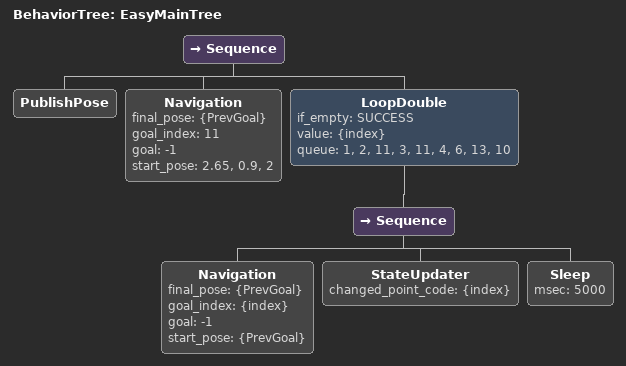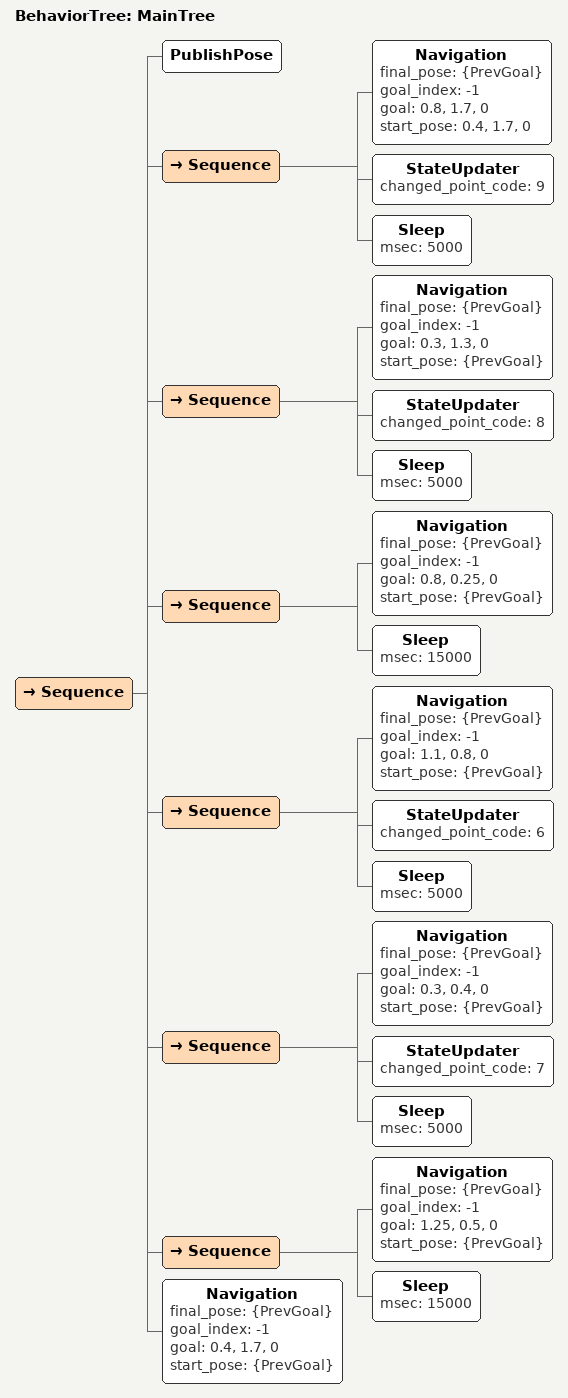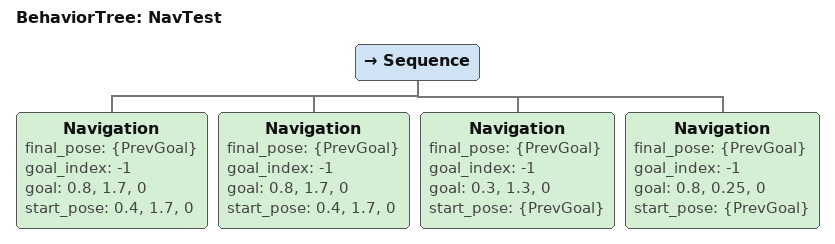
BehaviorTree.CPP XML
<?xml version="1.0" encoding="UTF-8"?>
<root BTCPP_format="4">
  <BehaviorTree ID="EasyMainTree">
    <Sequence>
      <PublishPose/>
      <Navigation final_pose="{PrevGoal}"
                  goal_index="11"
                  goal="-1"
                  start_pose="2.65, 0.9, 2"/>
      <LoopDouble if_empty="SUCCESS"
                  value="{index}"
                  queue="1, 2, 11, 3, 11, 4, 6, 13, 10">
        <Sequence>
          <Navigation final_pose="{PrevGoal}"
                      goal_index="{index}"
                      goal="-1"
                      start_pose="{PrevGoal}"/>
          <StateUpdater changed_point_code="{index}"/>
          <Sleep msec="5000"/>
        </Sequence>
      </LoopDouble>
    </Sequence>
  </BehaviorTree>

  <BehaviorTree ID="MainTree">
    <Sequence>
      <PublishPose/>
      <Sequence>
        <Navigation final_pose="{PrevGoal}"
                    goal_index="-1"
                    goal="0.8, 1.7, 0"
                    start_pose="0.4, 1.7, 0"/>
        <StateUpdater changed_point_code="9"/>
        <Sleep msec="5000"/>
      </Sequence>
      <Sequence>
        <Navigation final_pose="{PrevGoal}"
                    goal_index="-1"
                    goal="0.3, 1.3, 0"
                    start_pose="{PrevGoal}"/>
        <StateUpdater changed_point_code="8"/>
        <Sleep msec="5000"/>
      </Sequence>
      <Sequence>
        <Navigation final_pose="{PrevGoal}"
                    goal_index="-1"
                    goal="0.8, 0.25, 0"
                    start_pose="{PrevGoal}"/>
        <Sleep msec="15000"/>
      </Sequence>
      <Sequence>
        <Navigation final_pose="{PrevGoal}"
                    goal_index="-1"
                    goal="1.1, 0.8, 0"
                    start_pose="{PrevGoal}"/>
        <StateUpdater changed_point_code="6"/>
        <Sleep msec="5000"/>
      </Sequence>
      <Sequence>
        <Navigation final_pose="{PrevGoal}"
                    goal_index="-1"
                    goal="0.3, 0.4, 0"
                    start_pose="{PrevGoal}"/>
        <StateUpdater changed_point_code="7"/>
        <Sleep msec="5000"/>
      </Sequence>
      <Sequence>
        <Navigation final_pose="{PrevGoal}"
                    goal_index="-1"
                    goal="1.25, 0.5, 0"
                    start_pose="{PrevGoal}"/>
        <Sleep msec="15000"/>
      </Sequence>
      <Navigation final_pose="{PrevGoal}"
                  goal_index="-1"
                  goal="0.4, 1.7, 0"
                  start_pose="{PrevGoal}"/>
    </Sequence>
  </BehaviorTree>

  <BehaviorTree ID="NavTest">
    <Sequence>
      <Navigation final_pose="{PrevGoal}"
                  goal_index="-1"
                  goal="0.8, 1.7, 0"
                  start_pose="0.4, 1.7, 0"/>
      <Navigation final_pose="{PrevGoal}"
                  goal_index="-1"
                  goal="0.8, 1.7, 0"
                  start_pose="0.4, 1.7, 0"/>
      <Navigation final_pose="{PrevGoal}"
                  goal_index="-1"
                  goal="0.3, 1.3, 0"
                  start_pose="{PrevGoal}"/>
      <Navigation final_pose="{PrevGoal}"
                  goal_index="-1"
                  goal="0.8, 0.25, 0"
                  start_pose="{PrevGoal}"/>
    </Sequence>
  </BehaviorTree>

</root>
